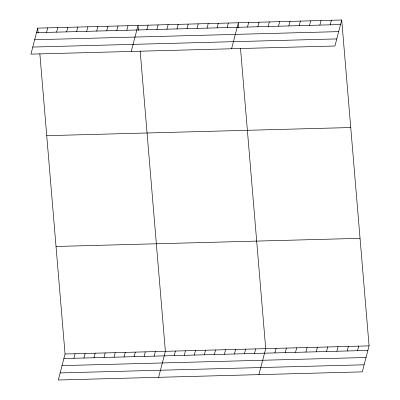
<?xml version="1.0" encoding="UTF-8"?>
<svg xmlns="http://www.w3.org/2000/svg" width="400" height="400" viewBox="0 0 400 400"><rect width="100%" height="100%" fill="white"/><g stroke="black" fill="none" stroke-linecap="round" stroke-linejoin="round"><path stroke-width="0.6" d="M37.7 28.13L30.925 54.13L334.945 46L341.715 20L37.7 28.13L38.11 33.02M46.545 32.41L47.73 27.86M56.58 32.145L57.765 27.595M66.61 31.875L67.795 27.325M76.645 31.605L77.83 27.055M86.675 31.34L87.86 26.79M96.71 31.07L97.895 26.52M106.74 30.8L107.925 26.255M116.775 30.535L117.96 25.985M126.805 30.265L127.99 25.715M131.25 51.445L138.025 25.45L138.435 30.335M146.87 29.73L148.055 25.18M39.855 53.795L65.055 354L58.285 380L362.3 371.87L369.075 345.87L341.715 20M156.905 29.46L158.09 24.91M73.905 358.285L75.09 353.735M166.935 29.19L168.12 24.645M83.935 358.015L85.12 353.465M176.97 28.925L178.155 24.375M93.97 357.745L95.155 353.195M187 28.655L188.185 24.105M104 357.48L105.185 352.93M197.035 28.385L198.22 23.84M114.035 357.21L115.22 352.66M207.065 28.12L208.25 23.57M124.065 356.94L125.25 352.39M217.1 27.85L218.285 23.3M134.1 356.675L135.285 352.125M227.135 27.58L228.315 23.035M144.13 356.405L145.315 351.855M231.58 48.76L238.35 22.765L238.76 27.655M154.165 356.135L155.35 351.59M247.5 27.035L248.685 22.49M158.61 377.315L165.38 351.32L140.18 51.11M257.84 26.76L259.025 22.21M174.23 355.6L175.415 351.05M268.175 26.485L269.36 21.935M184.26 355.33L185.445 350.785M278.51 26.21L279.695 21.66M194.295 355.065L195.48 350.515M288.85 25.93L290.035 21.38M204.325 354.795L205.51 350.245M299.185 25.655L300.37 21.105M214.36 354.525L215.545 349.98M309.52 25.38L310.705 20.83M224.39 354.26L225.575 349.71M319.86 25.1L321.045 20.555M234.425 353.99L235.61 349.44M244.455 353.72L245.64 349.175M330.195 24.825L331.38 20.275M254.49 353.455L255.675 348.905M258.935 374.635L265.71 348.635L240.505 48.425M274.86 352.91L276.045 348.36M285.195 352.63L286.38 348.085M295.53 352.355L296.715 347.805M305.87 352.08L307.055 347.53M316.205 351.805L317.39 347.255M326.54 351.525L327.725 346.975M336.88 351.25L338.065 346.7M347.215 350.975L348.4 346.425M357.55 350.695L358.735 346.15M36.515 32.68L340.53 24.55M34.67 39.76L338.69 31.625M32.77 47.05L336.79 38.92M46.725 135.67L350.745 127.54M56.03 246.465L360.045 238.335M65.055 354L369.075 345.87M63.87 358.55L367.89 350.42M62.025 365.63L366.045 357.5M60.13 372.92L364.145 364.79"/></g></svg>
